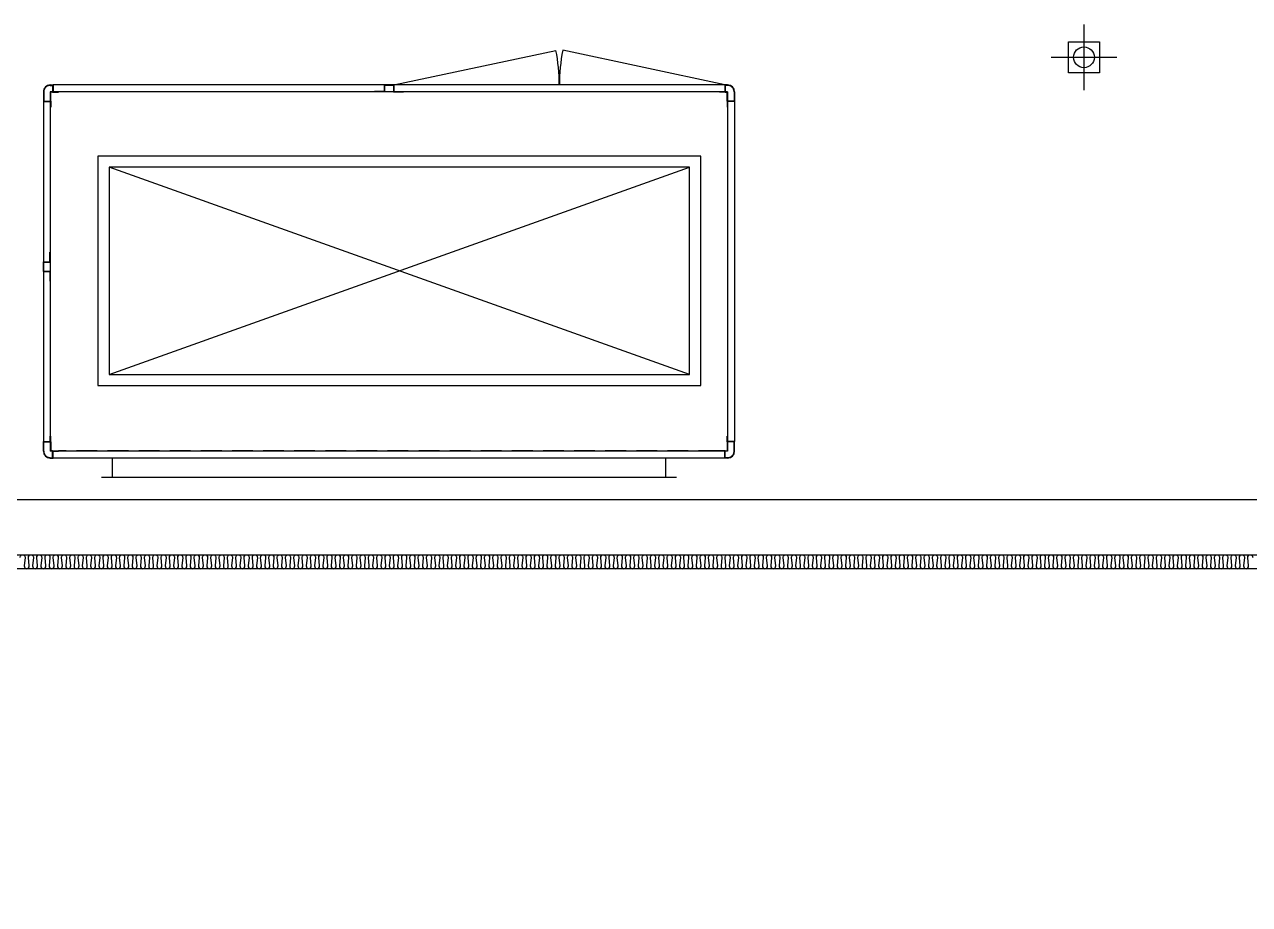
# Model space of a CAD drawing. Header units: millimetres. Extents: x -95754 to 177808, y 34455 to 150605.
# Drawn here: x 114935 to 119366, y 143240 to 146424 of the extents above; entities that cross this region are included whole.
import ezdxf

# ---------------------------------------------------------------- set-up
doc = ezdxf.new("R2010")
doc.units = ezdxf.units.MM
doc.header["$LTSCALE"] = 300
doc.linetypes.add('HIDDEN', pattern=[0.375, 0.25, -0.125])
for name, color, linetype in [('A-ETC-기계', 253, 'Continuous'), ('A-SYM', 7, 'Continuous'), ('A-WALL-D', 7, 'Continuous'), ('A-지붕바닥', 251, 'Continuous'), ('ISL', 251, 'Continuous'), ('우수계획', 7, 'Continuous')]:
    doc.layers.add(name, color=color, linetype=linetype)

# ---------------------------------------------------------------- blocks, each defined once
blk = doc.blocks.new('A$Cacae0627')
at = {"layer": '우수계획', "color": 1}
for p, q in [((0, 528), (0, -528)), ((-528, 0), (528, 0))]:
    blk.add_line(p, q, dxfattribs=at)
at = {"layer": '우수계획', "color": 6, "lineweight": -3}
blk.add_lwpolyline([(-250, 250), (250, 250), (250, -250), (-250, -250)], close=True, dxfattribs=at)
blk.add_circle((0, 0), 167, dxfattribs=at)
blk = doc.blocks.new('A$Cfdea7a82')
at = {"layer": 'A-SYM', "xscale": 0.2249999999999964, "yscale": 0.2249999999999964, "zscale": 0.2249999999999964}
blk.add_blockref('A$Cacae0627', (203.8, 118.8, 0), dxfattribs=at)
blk = doc.blocks.new('A$C7EEB4B3A')
at = {"color": 0, "linetype": 'HIDDEN'}
for p, q in [((36.2, 25), (0, 25)), ((0, 25), (0, 23.8)), ((36.2, 1.2), (36.2, 25)), ((36.2, 1.2), (68.8, 1.2)), ((68.8, 1.2), (68.8, 25)), ((68.8, 25), (105, 25)), ((105, 25), (105, 23.8))]:
    blk.add_line(p, q, dxfattribs=at)
at = {"color": 0}
for p, q in [((35, 23.8), (0, 23.8)), ((35, 0), (35, 23.8)), ((35, 0), (70, 0)), ((70, 0), (70, 23.8)), ((70, 23.8), (105, 23.8))]:
    blk.add_line(p, q, dxfattribs=at)
blk = doc.blocks.new('G$C2C1B598D')
at = {"color": 0}
for p, q in [((-1040, 70), (1040, 70)), ((-1000, 0), (-1000, 70)), ((1000, 70), (1000, 0)), ((-1225, 0), (-1215, 0)), ((-1215, 0), (-1215, -25)), ((-1215, 0), (1215, 0)), ((-1040, 0), (1040, 0)), ((1225, 0), (1215, 0)), ((1215, 0), (1215, -25)), ((-1250, -25), (-1250, -60)), ((-1215, -25), (-1195, -25)), ((1215, -25), (1195, -25)), ((1250, -25), (1250, -60)), ((-1250, -60), (-1225, -60)), ((-1250, -1290.1), (-1250, -60)), ((-1225, -60), (-1225, -80)), ((1250, -60), (1225, -60)), ((1225, -60), (1225, -80)), ((1250, -1290.1), (1250, -60)), ((-1127.5, -262.1), (-1127.5, -1092.1)), ((1052.5, -262.1), (-1127.5, -262.1)), ((1052.5, -1092.1), (1052.5, -262.1)), ((-1087.5, -302.1), (-1087.5, -1052.1)), ((-1087.5, -302.1), (1012.5, -1052.1)), ((1012.5, -302.1), (-1087.5, -1052.1)), ((1012.5, -302.1), (-1087.5, -302.1)), ((1012.5, -1052.1), (1012.5, -302.1)), ((-1087.5, -1052.1), (1012.5, -1052.1)), ((-1127.5, -1092.1), (1052.5, -1092.1)), ((-1225, -1290.1), (-1225, -1270.1)), ((1225, -1290.1), (1225, -1270.1)), ((-1250, -1325.1), (-1250, -1290.1)), ((-1250, -1290.1), (-1225, -1290.1)), ((-1215, -1350.1), (-1215, -1325.1)), ((-1215, -1325.1), (-1195, -1325.1)), ((1215, -1325.1), (1195, -1325.1)), ((1215, -1350.1), (1215, -1325.1)), ((1250, -1290.1), (1225, -1290.1)), ((1250, -1325.1), (1250, -1290.1)), ((-1225, -1350.1), (-1215, -1350.1)), ((-1215, -1350.1), (1215, -1350.1)), ((1225, -1350.1), (1215, -1350.1))]:
    blk.add_line(p, q, dxfattribs=at)
at = {"color": 0, "linetype": 'HIDDEN'}
for p, q in [((-1248.4, -25), (-1248.4, -58.4)), ((-1225, -1.6), (-1216.6, -1.6)), ((-1216.6, -1.6), (-1216.6, -26.6)), ((-1216.6, -26.6), (-1195, -26.6)), ((-1195, -26.6), (-1195, -25)), ((-1195, -26.6), (1195, -26.6)), ((1195, -26.6), (1195, -25)), ((1216.6, -26.6), (1195, -26.6)), ((1225, -1.6), (1216.6, -1.6)), ((1216.6, -1.6), (1216.6, -26.6)), ((1248.4, -25), (1248.4, -58.4)), ((-1248.4, -58.4), (-1223.4, -58.4)), ((-1223.4, -80), (-1225, -80)), ((-1223.4, -58.4), (-1223.4, -80)), ((1248.4, -58.4), (1223.4, -58.4)), ((1223.4, -58.4), (1223.4, -80)), ((1223.4, -80), (1225, -80)), ((-1223.4, -1270.1), (-1225, -1270.1)), ((-1223.4, -1291.7), (-1223.4, -1270.1)), ((1223.4, -1291.7), (1223.4, -1270.1)), ((1223.4, -1270.1), (1225, -1270.1)), ((-1248.4, -1325.1), (-1248.4, -1291.7)), ((-1248.4, -1291.7), (-1223.4, -1291.7)), ((-1216.6, -1348.5), (-1216.6, -1323.5)), ((-1216.6, -1323.5), (-1195, -1323.5)), ((-1195, -1323.5), (-1195, -1325.1)), ((1216.6, -1323.5), (1195, -1323.5)), ((1195, -1323.5), (1195, -1325.1)), ((1216.6, -1348.5), (1216.6, -1323.5)), ((1248.4, -1291.7), (1223.4, -1291.7)), ((1248.4, -1325.1), (1248.4, -1291.7)), ((-1225, -1348.5), (-1216.6, -1348.5)), ((1225, -1348.5), (1216.6, -1348.5))]:
    blk.add_line(p, q, dxfattribs=at)
at = {"color": 0, "linetype": 'Continuous'}
for p, q in [((-1225, -1325.1), (-1225, -25)), ((-1225, -25), (1225, -25)), ((1225, -1325.1), (1225, -25)), ((-1225, -1325.1), (1225, -1325.1)), ((-1215, -1350.1), (-628.6, -1475.3)), ((-17.5, -1350), (-603.9, -1475.2))]:
    blk.add_line(p, q, dxfattribs=at)
at = {"color": 0, "linetype": 'ByBlock'}
for p, q in [((-1223.4, -58.4), (-1223.4, -26.6)), ((-1216.6, -26.6), (-1223.4, -26.6)), ((1216.6, -26.6), (1223.4, -26.6)), ((1223.4, -58.4), (1223.4, -26.6)), ((-1223.4, -1291.7), (-1223.4, -1323.5)), ((-1216.6, -1323.5), (-1223.4, -1323.5)), ((1216.6, -1323.5), (1223.4, -1323.5)), ((1223.4, -1291.7), (1223.4, -1323.5))]:
    blk.add_line(p, q, dxfattribs=at)
at = {"color": 0}
for centre, start, end in [((-1225, -25), 90, 180), ((1225, -25), 0, 90), ((-1225, -1325.1), 180, 270), ((1225, -1325.1), 270, 0)]:
    blk.add_arc(centre, 25, start, end, dxfattribs=at)
at = {"color": 0, "linetype": 'HIDDEN'}
for centre, start, end in [((-1225, -25), 90, 180.0029), ((1225, -25), 359.9971, 90), ((-1225, -1325.1), 179.9971, 270), ((1225, -1325.1), 270, 0.0029)]:
    blk.add_arc(centre, 23.4, start, end, dxfattribs=at)
at = {"color": 0, "linetype": 'Continuous'}
for centre, start, end in [((-1258.2, -1350.1), 348.7527, 0.0046), ((25.7, -1350), 179.9954, 191.2473)]:
    blk.add_arc(centre, 641.9, start, end, dxfattribs=at)
at = {"color": 0, "xscale": -1, "rotation": 89.99999999999997}
blk.add_blockref('A$C7EEB4B3A', (1250, -639.9), dxfattribs=at)
at = {"color": 0, "xscale": -1}
blk.add_blockref('A$C7EEB4B3A', (52.5, -1350.1), dxfattribs=at)
blk = doc.blocks.new('4F_기계장비')
at = {"layer": 'A-ETC-기계', "rotation": 180}
blk.add_blockref('G$C2C1B598D', (23700, -3750), dxfattribs=at)

msp = doc.modelspace()

# ---------------------------------------------------------------- linework, layer by layer
at = {"layer": 'A-WALL-D'}
for p, q in [((113753.6, 144705), (123353.6, 144705)), ((113753.6, 144505), (123353.6, 144505))]:
    msp.add_line(p, q, dxfattribs=at)
at = {"layer": 'ISL'}
msp.add_lwpolyline([(114919.6, 144495, -1.108889), (114937.6, 144495), (114934.6, 144465, 0.44469), (114943.6, 144455, 0.44469), (114952.6, 144465), (114949.6, 144495, -1.108889), (114967.6, 144495), (114964.6, 144465, 0.44469), (114973.6, 144455, 0.44469), (114982.6, 144465), (114979.6, 144495, -1.108889), (114997.6, 144495), (114994.6, 144465, 0.44469), (115003.6, 144455, 0.44469), (115012.6, 144465), (115009.6, 144495, -1.108889), (115027.6, 144495), (115024.6, 144465, 0.44469), (115033.6, 144455, 0.44469), (115042.6, 144465), (115039.6, 144495, -1.108889), (115057.6, 144495), (115054.6, 144465, 0.44469), (115063.6, 144455, 0.44469), (115072.6, 144465), (115069.6, 144495, -1.108889), (115087.6, 144495), (115084.6, 144465, 0.44469), (115093.6, 144455, 0.44469), (115102.6, 144465), (115099.6, 144495, -1.108889), (115117.6, 144495), (115114.6, 144465, 0.44469), (115123.6, 144455, 0.44469), (115132.6, 144465), (115129.6, 144495, -1.108889), (115147.6, 144495), (115144.6, 144465, 0.44469), (115153.6, 144455, 0.44469), (115162.6, 144465), (115159.6, 144495, -1.108889), (115177.6, 144495), (115174.6, 144465, 0.44469), (115183.6, 144455, 0.44469), (115192.6, 144465), (115189.6, 144495, -1.108889), (115207.6, 144495), (115204.6, 144465, 0.44469), (115213.6, 144455, 0.44469), (115222.6, 144465), (115219.6, 144495, -1.108889), (115237.6, 144495), (115234.6, 144465, 0.44469), (115243.6, 144455, 0.44469), (115252.6, 144465), (115249.6, 144495, -1.108889), (115267.6, 144495), (115264.6, 144465, 0.44469), (115273.6, 144455, 0.44469), (115282.6, 144465), (115279.6, 144495, -1.108889), (115297.6, 144495), (115294.6, 144465, 0.44469), (115303.6, 144455, 0.44469), (115312.6, 144465), (115309.6, 144495, -1.108889), (115327.6, 144495), (115324.6, 144465, 0.44469), (115333.6, 144455, 0.44469), (115342.6, 144465), (115339.6, 144495, -1.108889), (115357.6, 144495), (115354.6, 144465, 0.44469), (115363.6, 144455, 0.44469), (115372.6, 144465), (115369.6, 144495, -1.108889), (115387.6, 144495), (115384.6, 144465, 0.44469), (115393.6, 144455, 0.44469), (115402.6, 144465), (115399.6, 144495, -1.108889), (115417.6, 144495), (115414.6, 144465, 0.44469), (115423.6, 144455, 0.44469), (115432.6, 144465), (115429.6, 144495, -1.108889), (115447.6, 144495), (115444.6, 144465, 0.44469), (115453.6, 144455, 0.44469), (115462.6, 144465), (115459.6, 144495, -1.108889), (115477.6, 144495), (115474.6, 144465, 0.44469), (115483.6, 144455, 0.44469), (115492.6, 144465), (115489.6, 144495, -1.108889), (115507.6, 144495), (115504.6, 144465, 0.44469), (115513.6, 144455, 0.44469), (115522.6, 144465), (115519.6, 144495, -1.108889), (115537.6, 144495), (115534.6, 144465, 0.44469), (115543.6, 144455, 0.44469), (115552.6, 144465), (115549.6, 144495, -1.108889), (115567.6, 144495), (115564.6, 144465, 0.44469), (115573.6, 144455, 0.44469), (115582.6, 144465), (115579.6, 144495, -1.108889), (115597.6, 144495), (115594.6, 144465, 0.44469), (115603.6, 144455, 0.44469), (115612.6, 144465), (115609.6, 144495, -1.108889), (115627.6, 144495), (115624.6, 144465, 0.44469), (115633.6, 144455, 0.44469), (115642.6, 144465), (115639.6, 144495, -1.108889), (115657.6, 144495), (115654.6, 144465, 0.44469), (115663.6, 144455, 0.44469), (115672.6, 144465), (115669.6, 144495, -1.108889), (115687.6, 144495), (115684.6, 144465, 0.44469), (115693.6, 144455, 0.44469), (115702.6, 144465), (115699.6, 144495, -1.108889), (115717.6, 144495), (115714.6, 144465, 0.44469), (115723.6, 144455, 0.44469), (115732.6, 144465), (115729.6, 144495, -1.108889), (115747.6, 144495), (115744.6, 144465, 0.44469), (115753.6, 144455, 0.44469), (115762.6, 144465), (115759.6, 144495, -1.108889), (115777.6, 144495), (115774.6, 144465, 0.44469), (115783.6, 144455, 0.44469), (115792.6, 144465), (115789.6, 144495, -1.108889), (115807.6, 144495), (115804.6, 144465, 0.44469), (115813.6, 144455, 0.44469), (115822.6, 144465), (115819.6, 144495, -1.108889), (115837.6, 144495), (115834.6, 144465, 0.44469), (115843.6, 144455, 0.44469), (115852.6, 144465), (115849.6, 144495, -1.108889), (115867.6, 144495), (115864.6, 144465, 0.44469), (115873.6, 144455, 0.44469), (115882.6, 144465), (115879.6, 144495, -1.108889), (115897.6, 144495), (115894.6, 144465, 0.44469), (115903.6, 144455, 0.44469), (115912.6, 144465), (115909.6, 144495, -1.108889), (115927.6, 144495), (115924.6, 144465, 0.44469), (115933.6, 144455, 0.44469), (115942.6, 144465), (115939.6, 144495, -1.108889), (115957.6, 144495), (115954.6, 144465, 0.44469), (115963.6, 144455, 0.44469), (115972.6, 144465), (115969.6, 144495, -1.108889), (115987.6, 144495), (115984.6, 144465, 0.44469), (115993.6, 144455, 0.44469), (116002.6, 144465), (115999.6, 144495, -1.108889), (116017.6, 144495), (116014.6, 144465, 0.44469), (116023.6, 144455, 0.44469), (116032.6, 144465), (116029.6, 144495, -1.108889), (116047.6, 144495), (116044.6, 144465, 0.44469), (116053.6, 144455, 0.44469), (116062.6, 144465), (116059.6, 144495, -1.108889), (116077.6, 144495), (116074.6, 144465, 0.44469), (116083.6, 144455, 0.44469), (116092.6, 144465), (116089.6, 144495, -1.108889), (116107.6, 144495), (116104.6, 144465, 0.44469), (116113.6, 144455, 0.44469), (116122.6, 144465), (116119.6, 144495, -1.108889), (116137.6, 144495), (116134.6, 144465, 0.44469), (116143.6, 144455, 0.44469), (116152.6, 144465), (116149.6, 144495, -1.108889), (116167.6, 144495), (116164.6, 144465, 0.44469), (116173.6, 144455, 0.44469), (116182.6, 144465), (116179.6, 144495, -1.108889), (116197.6, 144495), (116194.6, 144465, 0.44469), (116203.6, 144455, 0.44469), (116212.6, 144465), (116209.6, 144495, -1.108889), (116227.6, 144495), (116224.6, 144465, 0.44469), (116233.6, 144455, 0.44469), (116242.6, 144465), (116239.6, 144495, -1.108889), (116257.6, 144495), (116254.6, 144465, 0.44469), (116263.6, 144455, 0.44469), (116272.6, 144465), (116269.6, 144495, -1.108889), (116287.6, 144495), (116284.6, 144465, 0.44469), (116293.6, 144455, 0.44469), (116302.6, 144465), (116299.6, 144495, -1.108889), (116317.6, 144495), (116314.6, 144465, 0.44469), (116323.6, 144455, 0.44469), (116332.6, 144465), (116329.6, 144495, -1.108889), (116347.6, 144495), (116344.6, 144465, 0.44469), (116353.6, 144455, 0.44469), (116362.6, 144465), (116359.6, 144495, -1.108889), (116377.6, 144495), (116374.6, 144465, 0.44469), (116383.6, 144455, 0.44469), (116392.6, 144465), (116389.6, 144495, -1.108889), (116407.6, 144495), (116404.6, 144465, 0.44469), (116413.6, 144455, 0.44469), (116422.6, 144465), (116419.6, 144495, -1.108889), (116437.6, 144495), (116434.6, 144465, 0.44469), (116443.6, 144455, 0.44469), (116452.6, 144465), (116449.6, 144495, -1.108889), (116467.6, 144495), (116464.6, 144465, 0.44469), (116473.6, 144455, 0.44469), (116482.6, 144465), (116479.6, 144495, -1.108889), (116497.6, 144495), (116494.6, 144465, 0.44469), (116503.6, 144455, 0.44469), (116512.6, 144465), (116509.6, 144495, -1.108889), (116527.6, 144495), (116524.6, 144465, 0.44469), (116533.6, 144455, 0.44469), (116542.6, 144465), (116539.6, 144495, -1.108889), (116557.6, 144495), (116554.6, 144465, 0.44469), (116563.6, 144455, 0.44469), (116572.6, 144465), (116569.6, 144495, -1.108889), (116587.6, 144495), (116584.6, 144465, 0.44469), (116593.6, 144455, 0.44469), (116602.6, 144465), (116599.6, 144495, -1.108889), (116617.6, 144495), (116614.6, 144465, 0.44469), (116623.6, 144455, 0.44469), (116632.6, 144465), (116629.6, 144495, -1.108889), (116647.6, 144495), (116644.6, 144465, 0.44469), (116653.6, 144455, 0.44469), (116662.6, 144465), (116659.6, 144495, -1.108889), (116677.6, 144495), (116674.6, 144465, 0.44469), (116683.6, 144455, 0.44469), (116692.6, 144465), (116689.6, 144495, -1.108889), (116707.6, 144495), (116704.6, 144465, 0.44469), (116713.6, 144455, 0.44469), (116722.6, 144465), (116719.6, 144495, -1.108889), (116737.6, 144495), (116734.6, 144465, 0.44469), (116743.6, 144455, 0.44469), (116752.6, 144465), (116749.6, 144495, -1.108889), (116767.6, 144495), (116764.6, 144465, 0.44469), (116773.6, 144455, 0.44469), (116782.6, 144465), (116779.6, 144495, -1.108889), (116797.6, 144495), (116794.6, 144465, 0.44469), (116803.6, 144455, 0.44469), (116812.6, 144465), (116809.6, 144495, -1.108889), (116827.6, 144495), (116824.6, 144465, 0.44469), (116833.6, 144455, 0.44469), (116842.6, 144465), (116839.6, 144495, -1.108889), (116857.6, 144495), (116854.6, 144465, 0.44469), (116863.6, 144455, 0.44469), (116872.6, 144465), (116869.6, 144495, -1.108889), (116887.6, 144495), (116884.6, 144465, 0.44469), (116893.6, 144455, 0.44469), (116902.6, 144465), (116899.6, 144495, -1.108889), (116917.6, 144495), (116914.6, 144465, 0.44469), (116923.6, 144455, 0.44469), (116932.6, 144465), (116929.6, 144495, -1.108889), (116947.6, 144495), (116944.6, 144465, 0.44469), (116953.6, 144455, 0.44469), (116962.6, 144465), (116959.6, 144495, -1.108889), (116977.6, 144495), (116974.6, 144465, 0.44469), (116983.6, 144455, 0.44469), (116992.6, 144465), (116989.6, 144495, -1.108889), (117007.6, 144495), (117004.6, 144465, 0.44469), (117013.6, 144455, 0.44469), (117022.6, 144465), (117019.6, 144495, -1.108889), (117037.6, 144495), (117034.6, 144465, 0.44469), (117043.6, 144455, 0.44469), (117052.6, 144465), (117049.6, 144495, -1.108889), (117067.6, 144495), (117064.6, 144465, 0.44469), (117073.6, 144455, 0.44469), (117082.6, 144465), (117079.6, 144495, -1.108889), (117097.6, 144495), (117094.6, 144465, 0.44469), (117103.6, 144455, 0.44469), (117112.6, 144465), (117109.6, 144495, -1.108889), (117127.6, 144495), (117124.6, 144465, 0.44469), (117133.6, 144455, 0.44469), (117142.6, 144465), (117139.6, 144495, -1.108889), (117157.6, 144495), (117154.6, 144465, 0.44469), (117163.6, 144455, 0.44469), (117172.6, 144465), (117169.6, 144495, -1.108889), (117187.6, 144495), (117184.6, 144465, 0.44469), (117193.6, 144455, 0.44469), (117202.6, 144465), (117199.6, 144495, -1.108889), (117217.6, 144495), (117214.6, 144465, 0.44469), (117223.6, 144455, 0.44469), (117232.6, 144465), (117229.6, 144495, -1.108889), (117247.6, 144495), (117244.6, 144465, 0.44469), (117253.6, 144455, 0.44469), (117262.6, 144465), (117259.6, 144495, -1.108889), (117277.6, 144495), (117274.6, 144465, 0.44469), (117283.6, 144455, 0.44469), (117292.6, 144465), (117289.6, 144495, -1.108889), (117307.6, 144495), (117304.6, 144465, 0.44469), (117313.6, 144455, 0.44469), (117322.6, 144465), (117319.6, 144495, -1.108889), (117337.6, 144495), (117334.6, 144465, 0.44469), (117343.6, 144455, 0.44469), (117352.6, 144465), (117349.6, 144495, -1.108889), (117367.6, 144495), (117364.6, 144465, 0.44469), (117373.6, 144455, 0.44469), (117382.6, 144465), (117379.6, 144495, -1.108889), (117397.6, 144495), (117394.6, 144465, 0.44469), (117403.6, 144455, 0.44469), (117412.6, 144465), (117409.6, 144495, -1.108889), (117427.6, 144495), (117424.6, 144465, 0.44469), (117433.6, 144455, 0.44469), (117442.6, 144465), (117439.6, 144495, -1.108889), (117457.6, 144495), (117454.6, 144465, 0.44469), (117463.6, 144455, 0.44469), (117472.6, 144465), (117469.6, 144495, -1.108889), (117487.6, 144495), (117484.6, 144465, 0.44469), (117493.6, 144455, 0.44469), (117502.6, 144465), (117499.6, 144495, -1.108889), (117517.6, 144495), (117514.6, 144465, 0.44469), (117523.6, 144455, 0.44469), (117532.6, 144465), (117529.6, 144495, -1.108889), (117547.6, 144495), (117544.6, 144465, 0.44469), (117553.6, 144455, 0.44469), (117562.6, 144465), (117559.6, 144495, -1.108889), (117577.6, 144495), (117574.6, 144465, 0.44469), (117583.6, 144455, 0.44469), (117592.6, 144465), (117589.6, 144495, -1.108889), (117607.6, 144495), (117604.6, 144465, 0.44469), (117613.6, 144455, 0.44469), (117622.6, 144465), (117619.6, 144495, -1.108889), (117637.6, 144495), (117634.6, 144465, 0.44469), (117643.6, 144455, 0.44469), (117652.6, 144465), (117649.6, 144495, -1.108889), (117667.6, 144495), (117664.6, 144465, 0.44469), (117673.6, 144455, 0.44469), (117682.6, 144465), (117679.6, 144495, -1.108889), (117697.6, 144495), (117694.6, 144465, 0.44469), (117703.6, 144455, 0.44469), (117712.6, 144465), (117709.6, 144495, -1.108889), (117727.6, 144495), (117724.6, 144465, 0.44469), (117733.6, 144455, 0.44469), (117742.6, 144465), (117739.6, 144495, -1.108889), (117757.6, 144495), (117754.6, 144465, 0.44469), (117763.6, 144455, 0.44469), (117772.6, 144465), (117769.6, 144495, -1.108889), (117787.6, 144495), (117784.6, 144465, 0.44469), (117793.6, 144455, 0.44469), (117802.6, 144465), (117799.6, 144495, -1.108889), (117817.6, 144495), (117814.6, 144465, 0.44469), (117823.6, 144455, 0.44469), (117832.6, 144465), (117829.6, 144495, -1.108889), (117847.6, 144495), (117844.6, 144465, 0.44469), (117853.6, 144455, 0.44469), (117862.6, 144465), (117859.6, 144495, -1.108889), (117877.6, 144495), (117874.6, 144465, 0.44469), (117883.6, 144455, 0.44469), (117892.6, 144465), (117889.6, 144495, -1.108889), (117907.6, 144495), (117904.6, 144465, 0.44469), (117913.6, 144455, 0.44469), (117922.6, 144465), (117919.6, 144495, -1.108889), (117937.6, 144495), (117934.6, 144465, 0.44469), (117943.6, 144455, 0.44469), (117952.6, 144465), (117949.6, 144495, -1.108889), (117967.6, 144495), (117964.6, 144465, 0.44469), (117973.6, 144455, 0.44469), (117982.6, 144465), (117979.6, 144495, -1.108889), (117997.6, 144495), (117994.6, 144465, 0.44469), (118003.6, 144455, 0.44469), (118012.6, 144465), (118009.6, 144495, -1.108889), (118027.6, 144495), (118024.6, 144465, 0.44469), (118033.6, 144455, 0.44469), (118042.6, 144465), (118039.6, 144495, -1.108889), (118057.6, 144495), (118054.6, 144465, 0.44469), (118063.6, 144455, 0.44469), (118072.6, 144465), (118069.6, 144495, -1.108889), (118087.6, 144495), (118084.6, 144465, 0.44469), (118093.6, 144455, 0.44469), (118102.6, 144465), (118099.6, 144495, -1.108889), (118117.6, 144495), (118114.6, 144465, 0.44469), (118123.6, 144455, 0.44469), (118132.6, 144465), (118129.6, 144495, -1.108889), (118147.6, 144495), (118144.6, 144465, 0.44469), (118153.6, 144455, 0.44469), (118162.6, 144465), (118159.6, 144495, -1.108889), (118177.6, 144495), (118174.6, 144465, 0.44469), (118183.6, 144455, 0.44469), (118192.6, 144465), (118189.6, 144495, -1.108889), (118207.6, 144495), (118204.6, 144465, 0.44469), (118213.6, 144455, 0.44469), (118222.6, 144465), (118219.6, 144495, -1.108889), (118237.6, 144495), (118234.6, 144465, 0.44469), (118243.6, 144455, 0.44469), (118252.6, 144465), (118249.6, 144495, -1.108889), (118267.6, 144495), (118264.6, 144465, 0.44469), (118273.6, 144455, 0.44469), (118282.6, 144465), (118279.6, 144495, -1.108889), (118297.6, 144495), (118294.6, 144465, 0.44469), (118303.6, 144455, 0.44469), (118312.6, 144465), (118309.6, 144495, -1.108889), (118327.6, 144495), (118324.6, 144465, 0.44469), (118333.6, 144455, 0.44469), (118342.6, 144465), (118339.6, 144495, -1.108889), (118357.6, 144495), (118354.6, 144465, 0.44469), (118363.6, 144455, 0.44469), (118372.6, 144465), (118369.6, 144495, -1.108889), (118387.6, 144495), (118384.6, 144465, 0.44469), (118393.6, 144455, 0.44469), (118402.6, 144465), (118399.6, 144495, -1.108889), (118417.6, 144495), (118414.6, 144465, 0.44469), (118423.6, 144455, 0.44469), (118432.6, 144465), (118429.6, 144495, -1.108889), (118447.6, 144495), (118444.6, 144465, 0.44469), (118453.6, 144455, 0.44469), (118462.6, 144465), (118459.6, 144495, -1.108889), (118477.6, 144495), (118474.6, 144465, 0.44469), (118483.6, 144455, 0.44469), (118492.6, 144465), (118489.6, 144495, -1.108889), (118507.6, 144495), (118504.6, 144465, 0.44469), (118513.6, 144455, 0.44469), (118522.6, 144465), (118519.6, 144495, -1.108889), (118537.6, 144495), (118534.6, 144465, 0.44469), (118543.6, 144455, 0.44469), (118552.6, 144465), (118549.6, 144495, -1.108889), (118567.6, 144495), (118564.6, 144465, 0.44469), (118573.6, 144455, 0.44469), (118582.6, 144465), (118579.6, 144495, -1.108889), (118597.6, 144495), (118594.6, 144465, 0.44469), (118603.6, 144455, 0.44469), (118612.6, 144465), (118609.6, 144495, -1.108889), (118627.6, 144495), (118624.6, 144465, 0.44469), (118633.6, 144455, 0.44469), (118642.6, 144465), (118639.6, 144495, -1.108889), (118657.6, 144495), (118654.6, 144465, 0.44469), (118663.6, 144455, 0.44469), (118672.6, 144465), (118669.6, 144495, -1.108889), (118687.6, 144495), (118684.6, 144465, 0.44469), (118693.6, 144455, 0.44469), (118702.6, 144465), (118699.6, 144495, -1.108889), (118717.6, 144495), (118714.6, 144465, 0.44469), (118723.6, 144455, 0.44469), (118732.6, 144465), (118729.6, 144495, -1.108889), (118747.6, 144495), (118744.6, 144465, 0.44469), (118753.6, 144455, 0.44469), (118762.6, 144465), (118759.6, 144495, -1.108889), (118777.6, 144495), (118774.6, 144465, 0.44469), (118783.6, 144455, 0.44469), (118792.6, 144465), (118789.6, 144495, -1.108889), (118807.6, 144495), (118804.6, 144465, 0.44469), (118813.6, 144455, 0.44469), (118822.6, 144465), (118819.6, 144495, -1.108889), (118837.6, 144495), (118834.6, 144465, 0.44469), (118843.6, 144455, 0.44469), (118852.6, 144465), (118849.6, 144495, -1.108889), (118867.6, 144495), (118864.6, 144465, 0.44469), (118873.6, 144455, 0.44469), (118882.6, 144465), (118879.6, 144495, -1.108889), (118897.6, 144495), (118894.6, 144465, 0.44469), (118903.6, 144455, 0.44469), (118912.6, 144465), (118909.6, 144495, -1.108889), (118927.6, 144495), (118924.6, 144465, 0.44469), (118933.6, 144455, 0.44469), (118942.6, 144465), (118939.6, 144495, -1.108889), (118957.6, 144495), (118954.6, 144465, 0.44469), (118963.6, 144455, 0.44469), (118972.6, 144465), (118969.6, 144495, -1.108889), (118987.6, 144495), (118984.6, 144465, 0.44469), (118993.6, 144455, 0.44469), (119002.6, 144465), (118999.6, 144495, -1.108889), (119017.6, 144495), (119014.6, 144465, 0.44469), (119023.6, 144455, 0.44469), (119032.6, 144465), (119029.6, 144495, -1.108889), (119047.6, 144495), (119044.6, 144465, 0.44469), (119053.6, 144455, 0.44469), (119062.6, 144465), (119059.6, 144495, -1.108889), (119077.6, 144495), (119074.6, 144465, 0.44469), (119083.6, 144455, 0.44469), (119092.6, 144465), (119089.6, 144495, -1.108889), (119107.6, 144495), (119104.6, 144465, 0.44469), (119113.6, 144455, 0.44469), (119122.6, 144465), (119119.6, 144495, -1.108889), (119137.6, 144495), (119134.6, 144465, 0.44469), (119143.6, 144455, 0.44469), (119152.6, 144465), (119149.6, 144495, -1.108889), (119167.6, 144495), (119164.6, 144465, 0.44469), (119173.6, 144455, 0.44469), (119182.6, 144465), (119179.6, 144495, -1.108889), (119197.6, 144495), (119194.6, 144465, 0.44469), (119203.6, 144455, 0.44469), (119212.6, 144465), (119209.6, 144495, -1.108889), (119227.6, 144495), (119224.6, 144465, 0.44469), (119233.6, 144455, 0.44469), (119242.6, 144465), (119239.6, 144495, -1.108889), (119257.6, 144495), (119254.6, 144465, 0.44469), (119263.6, 144455, 0.44469), (119272.6, 144465), (119269.6, 144495, -1.108889), (119287.6, 144495), (119284.6, 144465, 0.44469), (119293.6, 144455, 0.44469), (119302.6, 144465), (119299.6, 144495, -1.108889), (119317.6, 144495), (119314.6, 144465, 0.44469), (119323.6, 144455, 0.44469), (119332.6, 144465), (119329.6, 144495, -1.108889), (119347.6, 144495), (119344.6, 144465, 0.44469), (119353.6, 144455, 0.44469), (119362.6, 144465), (119359.6, 144495, -1.108889), (119377.6, 144495)], format="xyb", dxfattribs=at)
msp.add_lwpolyline([(134603.6, 143240), (134603.6, 143455), (134103.6, 143455), (134103.6, 144455), (124603.6, 144455), (124603.6, 143455), (123303.6, 143455), (123303.6, 144455), (113803.6, 144455), (113803.6, 143455), (112503.6, 143455), (112503.6, 144455), (103003.6, 144455), (103003.6, 143455), (102003.6, 143455), (102003.6, 143270)], dxfattribs=at)

# ---------------------------------------------------------------- block references
at = {"layer": 'A-ETC-기계'}
msp.add_blockref('4F_기계장비', (92553.6, 148605), dxfattribs=at)
at = {"layer": 'A-지붕바닥'}
msp.add_blockref('A$Cfdea7a82', (118563.5, 146186.3, 0), dxfattribs=at)

doc.saveas('drawing.dxf')
